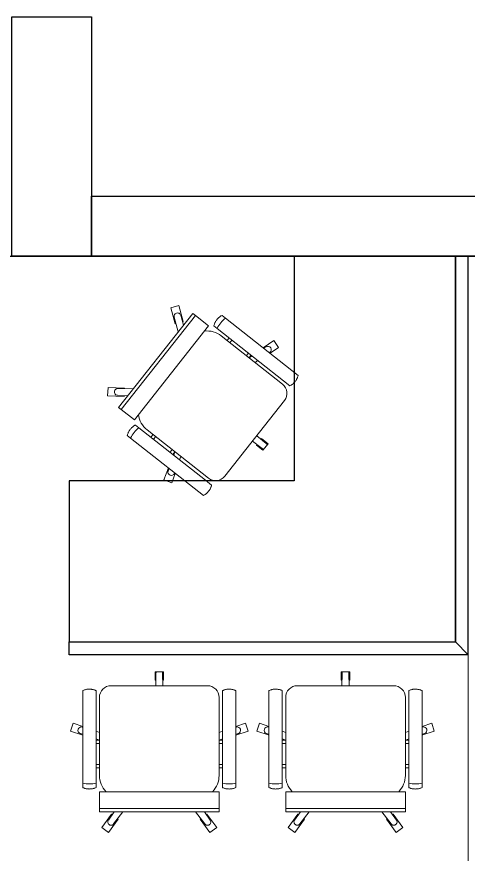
# Model space of a CAD drawing. Header units: millimetres. Extents: x 1993 to 4093, y 1262 to 2017.
# Drawn here: x 3385.4 to 3453.3, y 1618.1 to 1744.1 of the extents above; entities that cross this region are included whole.
import ezdxf

# ---------------------------------------------------------------- set-up
doc = ezdxf.new("R2010")
doc.units = ezdxf.units.MM
for name, color, linetype, lineweight in [('CHAIR MB', 252, 'Continuous', 18), ('FLR CARPET 1', 254, 'Continuous', 15), ('WALL', 251, 'Continuous', 30), ('WORKSTATION - L SHAPED WITH ALUMINIUM PARTITION', 251, 'Continuous', 25)]:
    doc.layers.add(name, color=color, linetype=linetype, lineweight=lineweight)
doc.layers.add('COLUMN', color=251, linetype='Continuous')
doc.layers.add('PLANNER', color=3, linetype='Continuous')

# ---------------------------------------------------------------- blocks, each defined once
blk = doc.blocks.new('CHAIR MB2')
at = {"layer": 'CHAIR MB'}
for p, q in [((2.57, 11.5), (3.16, 13.35)), ((4.35, 12.96), (3.16, 13.35)), ((4.35, 12.96), (3.88, 11.51)), ((2.83, 11.9), (2.69, 11.51)), ((3.75, 11.51), (3.77, 11.59)), ((-8.95, 9), (-8.45, 9)), ((-8.95, 9), (-8.95, -9)), ((-8.95, 9), (-8.95, -9)), ((-8.45, 9), (-5.94, 9)), ((-8.45, 9), (-8.45, -9)), ((-8.45, -9), (-8.45, 9)), ((-5.94, 9), (-5.94, -9)), ((8.07, 9.51), (-4.67, 9.51)), ((8.25, 9), (-3.5, 9)), ((-2.35, 9.51), (-2.35, 9)), ((-1.85, 9), (-1.85, 9.51)), ((1.31, 9.51), (1.31, 9)), ((1.81, 9), (1.81, 9.51)), ((2, 9.51), (1.83, 9)), ((2.98, 9), (3.14, 9.51)), ((-11.34, 8.64), (-12.07, 7.62)), ((-10.06, 6.16), (-12.07, 7.62)), ((-11.34, 8.64), (-9.32, 7.17)), ((-8.95, 6.78), (-10.21, 7.66)), ((-10.8, 6.86), (-8.95, 5.46)), ((-9.39, 7.08), (-9.32, 7.17)), ((10, 0), (10, 7.25)), ((-10.06, 6.16), (-9.99, 6.25)), ((11.84, 0.5), (10, 0.53)), ((10, -7.25), (10, 0)), ((10.83, 0.63), (12.07, 0.63)), ((10.83, 0.63), (10.83, 0.52)), ((12.07, -0.63), (12.07, 0.63)), ((10, -0.53), (11.84, -0.5)), ((10.83, -0.52), (10.83, -0.63)), ((12.07, -0.63), (10.83, -0.63)), ((-12.07, -7.62), (-10.06, -6.16)), ((-8.95, -5.46), (-10.8, -6.86)), ((-9.99, -6.25), (-10.06, -6.16)), ((-9.32, -7.17), (-11.34, -8.64)), ((-10.21, -7.66), (-8.95, -6.78)), ((-9.32, -7.17), (-9.39, -7.08)), ((-12.07, -7.62), (-11.34, -8.64)), ((-8.45, -9), (-8.95, -9)), ((-5.94, -9), (-8.45, -9)), ((-3.5, -9), (8.25, -9)), ((-2.35, -9), (-2.35, -9.51)), ((-1.85, -9.51), (-1.85, -9)), ((1.31, -9), (1.31, -9.51)), ((1.81, -9.51), (1.81, -9)), ((1.83, -9), (2, -9.51)), ((3.14, -9.51), (2.98, -9)), ((8.07, -11.51), (-4.67, -11.51)), ((3.16, -13.35), (2.57, -11.5)), ((2.69, -11.51), (2.83, -11.9)), ((3.77, -11.59), (3.75, -11.51)), ((3.88, -11.51), (4.35, -12.96)), ((3.16, -13.35), (4.35, -12.96))]:
    blk.add_line(p, q, dxfattribs=at)
for points in [[(-4.67, 9.51), (-5.31, 9.51), (-5.35, 9.59), (-5.39, 9.68), (-5.42, 9.77), (-5.45, 9.86), (-5.47, 9.95), (-5.49, 10.05), (-5.51, 10.14), (-5.52, 10.23), (-5.53, 10.33), (-5.53, 10.42), (-5.54, 10.52), (-5.53, 10.61), (-5.53, 10.71), (-5.52, 10.8), (-5.5, 10.9), (-5.49, 10.99), (-5.47, 11.08), (-5.44, 11.17), (-5.41, 11.26), (-5.38, 11.35), (-5.34, 11.44), (-5.31, 11.51), (-4.67, 11.51)], [(-4.67, 11.51), (9.26, 11.51), (9.3, 11.42), (9.34, 11.33), (9.37, 11.24), (9.4, 11.15), (9.42, 11.06), (9.44, 10.97), (9.46, 10.87), (9.47, 10.78), (9.48, 10.68), (9.48, 10.59), (9.48, 10.5), (9.48, 10.4), (9.48, 10.31), (9.47, 10.21), (9.45, 10.12), (9.44, 10.02), (9.41, 9.93), (9.39, 9.84), (9.36, 9.75), (9.33, 9.66), (9.29, 9.57), (9.26, 9.51), (8.07, 9.51)], [(-4.67, -11.51), (-5.31, -11.51), (-5.35, -11.42), (-5.39, -11.33), (-5.42, -11.24), (-5.45, -11.15), (-5.47, -11.06), (-5.49, -10.97), (-5.51, -10.87), (-5.52, -10.78), (-5.53, -10.68), (-5.53, -10.59), (-5.54, -10.5), (-5.53, -10.4), (-5.53, -10.31), (-5.52, -10.21), (-5.5, -10.12), (-5.49, -10.02), (-5.47, -9.93), (-5.44, -9.84), (-5.41, -9.75), (-5.38, -9.66), (-5.34, -9.57), (-5.31, -9.51), (-4.67, -9.51)], [(-4.67, -9.51), (9.26, -9.51), (9.3, -9.59), (9.34, -9.68), (9.37, -9.77), (9.4, -9.86), (9.42, -9.95), (9.44, -10.05), (9.46, -10.14), (9.47, -10.23), (9.48, -10.33), (9.48, -10.42), (9.48, -10.52), (9.48, -10.61), (9.48, -10.71), (9.47, -10.8), (9.45, -10.9), (9.44, -10.99), (9.41, -11.08), (9.39, -11.17), (9.36, -11.26), (9.33, -11.35), (9.29, -11.44), (9.26, -11.51), (8.07, -11.51)]]:
    blk.add_lwpolyline(points, dxfattribs=at)
for centre, radius, start, end in [((-3.5, 5.5), 3.5, 90, 134.2304), ((8.25, 7.25), 1.75, 0, 90), ((8.25, -7.25), 1.75, 270, 0), ((-3.5, -5.5), 3.5, 225.7696, 270)]:
    blk.add_arc(centre, radius, start, end, dxfattribs=at)
for centre, major_axis, start_param, end_param in [((3.3, 11.75), (-0.473, 0.154), 3.141593, 6.283185), ((-10.51, 7.26), (0.292, 0.402), 0, 3.141593), ((11.84, 0), (0, 0.497), 5.773119, 6.283185), ((11.84, 0), (0, 0.497), 3.141593, 3.65168), ((-10.51, -7.26), (-0.292, 0.402), 0, 3.141593), ((3.3, -11.75), (0.473, 0.154), 3.141593, 6.283185)]:
    blk.add_ellipse(centre, major_axis=major_axis, ratio=0.96783, start_param=start_param, end_param=end_param, dxfattribs=at)
at = {"layer": 'CHAIR MB', "start_tangent": (-0.206196, -0.978511), "end_tangent": (0.206223, -0.978505)}
for points in [[(-4.67, 11.51), (-4.77, 10.51), (-4.67, 9.51)], [(-4.67, -9.51), (-4.77, -10.51), (-4.67, -11.51)]]:
    blk.add_spline(points, degree=3, dxfattribs=at)
blk = doc.blocks.new('WORKSTAION L SHAPE 5FT')
at = {"layer": 'WORKSTATION - L SHAPED WITH ALUMINIUM PARTITION'}
for points in [[(-30, 30), (-28.06, 30), (-28.06, -28.06), (-30, -30)], [(-28.06, 30), (-3.84, 30), (-3.84, -3.84), (30, -3.84), (30, -28.06), (-28.06, -28.06)], [(30, -30), (30, -28.06), (-28.06, -28.06), (-30, -30)]]:
    blk.add_lwpolyline(points, close=True, dxfattribs=at)
blk = doc.blocks.new('CUBICLE ZONE 02')
at = {"layer": 'PLANNER', "ltscale": 25}
blk.add_lwpolyline([(97448.69, 8762.75), (97630.44, 8762.75), (97630.44, 8645.77), (97448.69, 8645.77)], close=True, dxfattribs=at)

msp = doc.modelspace()

# ---------------------------------------------------------------- linework, layer by layer
at = {"layer": 'COLUMN', "ltscale": 25}
msp.add_lwpolyline([(3384.7, 1744.09), (3396.7, 1744.09), (3396.7, 1708.09), (3384.7, 1708.09)], close=True, dxfattribs=at)
at = {"layer": 'FLR CARPET 1'}
msp.add_lwpolyline([(3363.52, 1708.09), (3363.52, 1633.75), (3364.25, 1629.6), (3365.33, 1625.52), (3366.75, 1621.56), (3368.51, 1617.73), (3370.59, 1614.06), (3372.98, 1610.59), (3375.66, 1607.34), (3378.6, 1604.32), (3381.79, 1601.57), (3385.21, 1599.1), (3388.82, 1596.94), (3392.61, 1595.09), (3396.54, 1593.57), (3400.59, 1592.39), (3404.72, 1591.57), (3408.91, 1591.1), (3453.35, 1591.11), (3453.35, 1708.09)], close=True, dxfattribs=at)
at = {"layer": 'WALL', "ltscale": 25}
msp.add_lwpolyline([(3396.7, 1717.09), (3492.7, 1717.09), (3492.7, 1708.09), (3396.7, 1708.09)], close=True, dxfattribs=at)

# ---------------------------------------------------------------- block references
at = {"layer": 'CHAIR MB', "xscale": -1, "rotation": 141.7254022766775}
msp.add_blockref('CHAIR MB2', (3413.37, 1686.84), dxfattribs=at)
at = {"layer": 'CHAIR MB', "rotation": 90.00000000000004}
for p in [(3406.88, 1633.45), (3434.89, 1633.45)]:
    msp.add_blockref('CHAIR MB2', p, dxfattribs=at)
at = {"layer": 'PLANNER'}
msp.add_blockref('CUBICLE ZONE 02', (-94086.66, -7054.66), dxfattribs=at)
at = {"layer": 'WORKSTATION - L SHAPED WITH ALUMINIUM PARTITION', "xscale": -1}
msp.add_blockref('WORKSTAION L SHAPE 5FT', (3423.35, 1678.09), dxfattribs=at)

doc.saveas('drawing.dxf')
